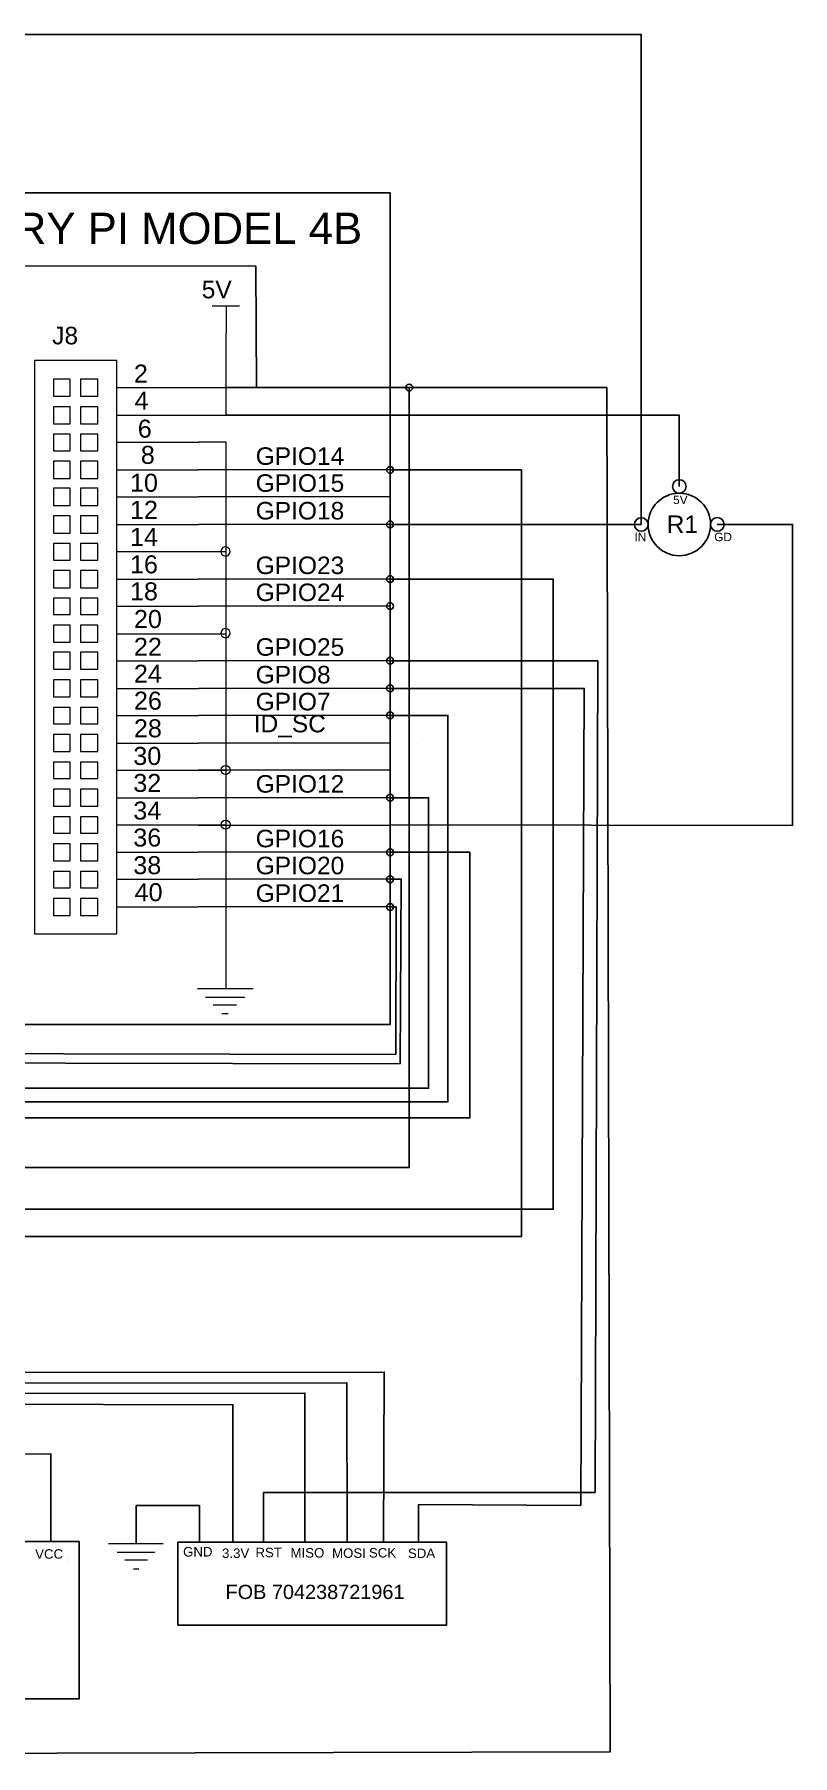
# Model space of a CAD drawing. Header units: millimetres. Extents: x 0.94 to 6.69, y 0.64 to 5.
# Drawn here: x 4.77 to 6.688, y 0.638 to 4.995 of the extents above; entities that cross this region are included whole.
import ezdxf

# ---------------------------------------------------------------- set-up
doc = ezdxf.new("R2010")
doc.units = ezdxf.units.MM
for name, color, linetype in [('Component', 10, 'Continuous'), ('PDF_Geometry', 7, 'Continuous'), ('PDF_Solid Fills', 7, 'Continuous'), ('PDF_Text', 7, 'Continuous'), ('Wire', 250, 'Continuous')]:
    doc.layers.add(name, color=color, linetype=linetype)
doc.styles.add('PDF F1', font='Arial.ttf')

msp = doc.modelspace()

# ---------------------------------------------------------------- linework, layer by layer
at = {"layer": 'Component'}
for points in [[(4.0856, 4.594), (5.6697, 4.594), (5.6697, 2.4883), (4.0856, 2.4883)], [(4.3759, 1.1796), (4.8828, 1.1796), (4.8828, 0.7812), (4.3759, 0.7812)], [(5.1327, 1.1783), (5.8124, 1.178), (5.8124, 0.9676), (5.1327, 0.9679)]]:
    msp.add_lwpolyline(points, close=True, dxfattribs=at)
for centre, radius in [((6.4015, 3.8509), 0.0172), ((6.4015, 3.7547), 0.0791), ((6.3052, 3.7546), 0.0172), ((6.4977, 3.7547), 0.0172)]:
    msp.add_circle(centre, radius, dxfattribs=at)
at = {"layer": 'PDF_Geometry', "lineweight": 20}
for points in [[(5.2197, 4.3079), (5.288, 4.3079)], [(5.2547, 4.3079), (5.2547, 4.2396)], [(4.978, 4.1013), (5.1847, 4.1013)], [(4.978, 4.0313), (5.1847, 4.0313)], [(4.978, 3.9629), (5.1847, 3.9629)], [(4.978, 3.8929), (5.1847, 3.8929)], [(4.978, 3.8246), (5.1847, 3.8246)], [(4.978, 3.7546), (5.1847, 3.7546)], [(4.978, 3.6863), (5.1847, 3.6863)], [(4.978, 3.6163), (5.1847, 3.6163)], [(4.978, 3.5479), (5.1847, 3.5479)], [(4.978, 3.4779), (5.1847, 3.4779)], [(4.978, 3.4096), (5.1847, 3.4096)], [(4.978, 3.3396), (5.1847, 3.3396)], [(4.978, 3.2713), (5.1847, 3.2713)], [(4.978, 3.2013), (5.1847, 3.2013)], [(4.978, 3.1329), (5.1847, 3.1329)], [(4.978, 3.0629), (5.1847, 3.0629)], [(4.978, 2.9946), (5.1847, 2.9946)], [(4.978, 2.9246), (5.1847, 2.9246)], [(4.978, 2.8563), (5.1847, 2.8563)], [(4.978, 2.7863), (5.1847, 2.7863)], [(5.1822, 2.5796), (5.3205, 2.5796)], [(5.2022, 2.5579), (5.2989, 2.5579)], [(5.2789, 2.5379), (5.2222, 2.5379)], [(5.2439, 2.5163), (5.2572, 2.5163)], [(4.9571, 1.1742), (5.0954, 1.1742)], [(4.9787, 1.1525), (5.0737, 1.1525)], [(5.0554, 1.1325), (4.9987, 1.1325)], [(5.0204, 1.1108), (5.0337, 1.1108)]]:
    msp.add_lwpolyline(points, dxfattribs=at)
at = {"layer": 'PDF_Geometry', "color": 236, "lineweight": 20, "true_color": 0x7f003f}
for points in [[(5.1847, 4.1013), (5.2547, 4.1013), (5.2547, 4.2396)], [(5.1847, 4.0313), (5.2547, 4.0313), (5.2547, 4.1013)], [(5.1847, 3.6863), (5.2547, 3.6863), (5.2547, 3.9629), (5.1847, 3.9629)], [(5.6697, 3.8929), (5.1847, 3.8929)], [(5.6697, 3.8246), (5.1847, 3.8246)], [(5.6697, 3.7546), (5.1847, 3.7546)], [(5.1847, 3.4779), (5.2547, 3.4779), (5.2547, 3.6863)], [(5.6697, 3.6163), (5.1847, 3.6163)], [(5.6697, 3.5479), (5.1847, 3.5479)], [(5.1847, 3.1329), (5.2547, 3.1329), (5.2547, 3.4779)], [(5.6697, 3.4096), (5.1847, 3.4096)], [(5.6697, 3.3396), (5.1847, 3.3396)], [(5.6697, 3.2713), (5.1847, 3.2713)], [(5.6697, 3.2013), (5.1847, 3.2013)], [(5.1847, 2.9946), (5.2547, 2.9946), (5.2547, 3.1329)], [(5.6697, 3.1329), (5.1847, 3.1329)], [(5.6697, 3.0629), (5.1847, 3.0629)], [(5.6697, 2.9929), (5.1847, 2.9929)], [(5.2547, 2.5796), (5.2547, 2.9946)], [(5.6697, 2.9246), (5.1847, 2.9246)], [(5.6697, 2.8563), (5.1847, 2.8563)], [(5.6697, 2.7863), (5.1847, 2.7863)]]:
    msp.add_lwpolyline(points, dxfattribs=at)
at = {"layer": 'PDF_Geometry', "lineweight": 20}
for points in [[(4.978, 4.1696), (4.7697, 4.1696), (4.7697, 2.7179), (4.978, 2.7179)], [(4.8597, 4.1229), (4.818, 4.1229), (4.818, 4.0796), (4.8597, 4.0796)], [(4.9297, 4.1229), (4.8864, 4.1229), (4.8864, 4.0796), (4.9297, 4.0796)], [(4.8597, 4.0529), (4.818, 4.0529), (4.818, 4.0096), (4.8597, 4.0096)], [(4.9297, 4.0529), (4.8864, 4.0529), (4.8864, 4.0096), (4.9297, 4.0096)], [(4.8597, 3.9829), (4.818, 3.9829), (4.818, 3.9413), (4.8597, 3.9413)], [(4.9297, 3.9829), (4.8864, 3.9829), (4.8864, 3.9413), (4.9297, 3.9413)], [(4.8597, 3.9146), (4.818, 3.9146), (4.818, 3.8713), (4.8597, 3.8713)], [(4.9297, 3.9146), (4.8864, 3.9146), (4.8864, 3.8713), (4.9297, 3.8713)], [(4.8597, 3.8463), (4.818, 3.8463), (4.818, 3.8029), (4.8597, 3.8029)], [(4.9297, 3.8463), (4.8864, 3.8463), (4.8864, 3.8029), (4.9297, 3.8029)], [(4.8597, 3.7763), (4.818, 3.7763), (4.818, 3.7329), (4.8597, 3.7329)], [(4.9297, 3.7763), (4.8864, 3.7763), (4.8864, 3.7329), (4.9297, 3.7329)], [(4.8597, 3.7063), (4.818, 3.7063), (4.818, 3.6646), (4.8597, 3.6646)], [(4.9297, 3.7063), (4.8864, 3.7063), (4.8864, 3.6646), (4.9297, 3.6646)], [(5.253, 3.6979), (5.2464, 3.6963), (5.243, 3.6913), (5.2414, 3.6863), (5.243, 3.6796), (5.248, 3.6763), (5.253, 3.6746), (5.2597, 3.6763), (5.263, 3.6813), (5.2647, 3.6863), (5.263, 3.6929), (5.258, 3.6963)], [(5.253, 3.6979), (5.2464, 3.6963), (5.243, 3.6913), (5.2414, 3.6863), (5.243, 3.6796), (5.248, 3.6763), (5.253, 3.6746), (5.2597, 3.6763), (5.263, 3.6813), (5.2647, 3.6863), (5.263, 3.6929), (5.258, 3.6963)], [(4.8597, 3.6379), (4.818, 3.6379), (4.818, 3.5946), (4.8597, 3.5946)], [(4.9297, 3.6379), (4.8864, 3.6379), (4.8864, 3.5946), (4.9297, 3.5946)], [(4.8597, 3.5679), (4.818, 3.5679), (4.818, 3.5263), (4.8597, 3.5263)], [(4.9297, 3.5679), (4.8864, 3.5679), (4.8864, 3.5263), (4.9297, 3.5263)], [(4.8597, 3.4996), (4.818, 3.4996), (4.818, 3.4563), (4.8597, 3.4563)], [(4.9297, 3.4996), (4.8864, 3.4996), (4.8864, 3.4563), (4.9297, 3.4563)], [(5.253, 3.4913), (5.2464, 3.4896), (5.243, 3.4846), (5.2414, 3.4796), (5.243, 3.4729), (5.248, 3.4696), (5.253, 3.4679), (5.2597, 3.4696), (5.263, 3.4746), (5.2647, 3.4796), (5.263, 3.4863), (5.258, 3.4896)], [(5.253, 3.4913), (5.2464, 3.4896), (5.243, 3.4846), (5.2414, 3.4796), (5.243, 3.4729), (5.248, 3.4696), (5.253, 3.4679), (5.2597, 3.4696), (5.263, 3.4746), (5.2647, 3.4796), (5.263, 3.4863), (5.258, 3.4896)], [(4.8597, 3.4313), (4.818, 3.4313), (4.818, 3.3879), (4.8597, 3.3879)], [(4.9297, 3.4313), (4.8864, 3.4313), (4.8864, 3.3879), (4.9297, 3.3879)], [(4.8597, 3.3613), (4.818, 3.3613), (4.818, 3.3179), (4.8597, 3.3179)], [(4.9297, 3.3613), (4.8864, 3.3613), (4.8864, 3.3179), (4.9297, 3.3179)], [(4.8597, 3.2913), (4.818, 3.2913), (4.818, 3.2496), (4.8597, 3.2496)], [(4.9297, 3.2913), (4.8864, 3.2913), (4.8864, 3.2496), (4.9297, 3.2496)], [(4.8597, 3.2229), (4.818, 3.2229), (4.818, 3.1796), (4.8597, 3.1796)], [(4.9297, 3.2229), (4.8864, 3.2229), (4.8864, 3.1796), (4.9297, 3.1796)], [(4.8597, 3.1529), (4.818, 3.1529), (4.818, 3.1113), (4.8597, 3.1113)], [(4.9297, 3.1529), (4.8864, 3.1529), (4.8864, 3.1113), (4.9297, 3.1113)], [(4.8597, 3.0846), (4.818, 3.0846), (4.818, 3.0413), (4.8597, 3.0413)], [(4.9297, 3.0846), (4.8864, 3.0846), (4.8864, 3.0413), (4.9297, 3.0413)], [(4.8597, 3.0146), (4.818, 3.0146), (4.818, 2.9729), (4.8597, 2.9729)], [(4.9297, 3.0146), (4.8864, 3.0146), (4.8864, 2.9729), (4.9297, 2.9729)], [(4.8597, 2.9463), (4.818, 2.9463), (4.818, 2.9029), (4.8597, 2.9029)], [(4.9297, 2.9463), (4.8864, 2.9463), (4.8864, 2.9029), (4.9297, 2.9029)], [(4.8597, 2.8763), (4.818, 2.8763), (4.818, 2.8346), (4.8597, 2.8346)], [(4.9297, 2.8763), (4.8864, 2.8763), (4.8864, 2.8346), (4.9297, 2.8346)], [(4.8597, 2.8079), (4.818, 2.8079), (4.818, 2.7646), (4.8597, 2.7646)], [(4.9297, 2.8079), (4.8864, 2.8079), (4.8864, 2.7646), (4.9297, 2.7646)]]:
    msp.add_lwpolyline(points, close=True, dxfattribs=at)
at = {"layer": 'PDF_Geometry', "lineweight": 25}
for points in [[(5.1847, 4.1013), (5.1847, 4.1013), (5.1847, 4.1013)], [(5.1847, 4.1013), (5.1847, 4.1013), (5.1847, 4.1013)], [(5.1847, 4.0996), (5.1847, 4.0996), (5.1847, 4.0996)], [(5.1847, 4.0996), (5.1847, 4.0996), (5.1847, 4.0996)], [(5.1847, 4.0329), (5.1847, 4.0329), (5.1847, 4.0329)], [(5.1847, 4.0329), (5.1847, 4.0329), (5.1847, 4.0329)], [(5.1847, 4.0313), (5.1847, 4.0313), (5.1847, 4.0313)], [(5.1847, 4.0313), (5.1847, 4.0313), (5.1847, 4.0313)], [(5.1847, 3.9629), (5.1847, 3.9629), (5.1847, 3.9629)], [(5.1847, 3.9629), (5.1847, 3.9629), (5.1847, 3.9629)], [(5.1847, 3.9613), (5.1847, 3.9613), (5.1847, 3.9613)], [(5.1847, 3.9613), (5.1847, 3.9613), (5.1847, 3.9613)], [(5.1847, 3.8929), (5.1847, 3.8929), (5.1847, 3.8929)], [(5.1847, 3.8929), (5.1847, 3.8929), (5.1847, 3.8929)], [(5.1847, 3.8246), (5.1847, 3.8246), (5.1847, 3.8246)], [(5.1847, 3.8246), (5.1847, 3.8246), (5.1847, 3.8246)], [(5.1847, 3.8229), (5.1847, 3.8229), (5.1847, 3.8229)], [(5.1847, 3.8229), (5.1847, 3.8229), (5.1847, 3.8229)], [(5.1847, 3.7563), (5.1847, 3.7563), (5.1847, 3.7563)], [(5.1847, 3.7563), (5.1847, 3.7563), (5.1847, 3.7563)], [(5.1847, 3.7546), (5.1847, 3.7546), (5.1847, 3.7546)], [(5.1847, 3.7546), (5.1847, 3.7546), (5.1847, 3.7546)], [(5.1847, 3.6863), (5.1847, 3.6863), (5.1847, 3.6863)], [(5.1847, 3.6863), (5.1847, 3.6863), (5.1847, 3.6863)], [(5.1847, 3.6846), (5.1847, 3.6846), (5.1847, 3.6846)], [(5.1847, 3.6846), (5.1847, 3.6846), (5.1847, 3.6846)], [(5.1847, 3.6163), (5.1847, 3.6163), (5.1847, 3.6163)], [(5.1847, 3.6163), (5.1847, 3.6163), (5.1847, 3.6163)], [(5.1847, 3.5479), (5.1847, 3.5479), (5.1847, 3.5479)], [(5.1847, 3.5479), (5.1847, 3.5479), (5.1847, 3.5479)], [(5.1847, 3.5463), (5.1847, 3.5463), (5.1847, 3.5463)], [(5.1847, 3.5463), (5.1847, 3.5463), (5.1847, 3.5463)], [(5.1847, 3.4779), (5.1847, 3.4779), (5.1847, 3.4779)], [(5.1847, 3.4779), (5.1847, 3.4779), (5.1847, 3.4779)], [(5.1847, 3.4096), (5.1847, 3.4096), (5.1847, 3.4096)], [(5.1847, 3.4096), (5.1847, 3.4096), (5.1847, 3.4096)], [(5.1847, 3.4079), (5.1847, 3.4079), (5.1847, 3.4079)], [(5.1847, 3.4079), (5.1847, 3.4079), (5.1847, 3.4079)], [(5.1847, 3.3396), (5.1847, 3.3396), (5.1847, 3.3396)], [(5.1847, 3.3396), (5.1847, 3.3396), (5.1847, 3.3396)], [(5.1847, 3.2713), (5.1847, 3.2713), (5.1847, 3.2713)], [(5.1847, 3.2713), (5.1847, 3.2713), (5.1847, 3.2713)], [(5.1847, 3.2696), (5.1847, 3.2696), (5.1847, 3.2696)], [(5.1847, 3.2696), (5.1847, 3.2696), (5.1847, 3.2696)], [(5.1847, 3.2013), (5.1847, 3.2013), (5.1847, 3.2013)], [(5.1847, 3.2013), (5.1847, 3.2013), (5.1847, 3.2013)], [(5.738, 3.2013), (5.738, 3.2013), (5.738, 3.2013)], [(5.1847, 3.1329), (5.1847, 3.1329), (5.1847, 3.1329)], [(5.1847, 3.1329), (5.1847, 3.1329), (5.1847, 3.1329)], [(5.1847, 3.1313), (5.1847, 3.1313), (5.1847, 3.1313)], [(5.1847, 3.1313), (5.1847, 3.1313), (5.1847, 3.1313)], [(5.1847, 3.0629), (5.1847, 3.0629), (5.1847, 3.0629)], [(5.1847, 3.0629), (5.1847, 3.0629), (5.1847, 3.0629)], [(5.1847, 2.9946), (5.1847, 2.9946), (5.1847, 2.9946)], [(5.1847, 2.9946), (5.1847, 2.9946), (5.1847, 2.9946)], [(5.1847, 2.9929), (5.1847, 2.9929), (5.1847, 2.9929)], [(5.1847, 2.9929), (5.1847, 2.9929), (5.1847, 2.9929)], [(5.1847, 2.9246), (5.1847, 2.9246), (5.1847, 2.9246)], [(5.1847, 2.9246), (5.1847, 2.9246), (5.1847, 2.9246)], [(5.1847, 2.8563), (5.1847, 2.8563), (5.1847, 2.8563)], [(5.1847, 2.8563), (5.1847, 2.8563), (5.1847, 2.8563)], [(5.1847, 2.8546), (5.1847, 2.8546), (5.1847, 2.8546)], [(5.1847, 2.8546), (5.1847, 2.8546), (5.1847, 2.8546)], [(5.1847, 2.7863), (5.1847, 2.7863), (5.1847, 2.7863)], [(5.1847, 2.7863), (5.1847, 2.7863), (5.1847, 2.7863)], [(5.2572, 2.5179), (5.2572, 2.5179), (5.2572, 2.5179)], [(5.2572, 2.5163), (5.2572, 2.5163), (5.2572, 2.5163)], [(4.856, 1.1342), (4.856, 1.1342), (4.856, 1.1342)], [(4.856, 1.1325), (4.856, 1.1325), (4.856, 1.1325)], [(5.0337, 1.1125), (5.0337, 1.1125), (5.0337, 1.1125)], [(5.0337, 1.1108), (5.0337, 1.1108), (5.0337, 1.1108)]]:
    msp.add_lwpolyline(points, close=True, dxfattribs=at)
at = {"layer": 'PDF_Geometry', "lineweight": 20}
for centre in [(5.2535, 3.133), (5.2535, 3.133), (5.2535, 2.9947), (5.2535, 2.9947)]:
    msp.add_circle(centre, 0.0116, dxfattribs=at)
at = {"layer": 'PDF_Solid Fills', "transparency": 33554559}
for points in [[(5.288, 4.3096), (5.2897, 4.3096), (5.2897, 4.3096)], [(5.288, 4.3096), (5.2897, 4.3079), (5.288, 4.3079)], [(5.288, 4.3096), (5.2897, 4.3096), (5.2897, 4.3079)], [(5.288, 4.3079), (5.2897, 4.3079), (5.2897, 4.3079)], [(5.2547, 4.2396), (5.253, 4.2396), (5.253, 4.2396)], [(5.253, 4.2396), (5.2547, 4.2396), (5.2547, 4.2396)], [(5.253, 4.2396), (5.2547, 4.2379), (5.253, 4.2379)], [(5.253, 4.2396), (5.2547, 4.2396), (5.2547, 4.2379)], [(5.253, 4.2379), (5.2547, 4.2379), (5.2547, 4.2379)], [(5.1847, 4.1013), (5.1864, 4.1013), (5.1864, 4.1013)], [(5.1847, 4.1013), (5.1847, 4.0996), (5.1847, 4.0996)], [(5.1847, 4.1013), (5.1864, 4.1013), (5.1847, 4.0996)], [(5.1847, 4.0329), (5.1864, 4.0313), (5.1847, 4.0313)], [(5.1847, 4.0329), (5.1864, 4.0313), (5.1864, 4.0313)], [(5.1847, 4.0313), (5.1864, 4.0313), (5.1864, 4.0313)], [(5.1847, 4.0313), (5.1864, 4.0313), (5.1864, 4.0313)], [(5.1847, 3.9629), (5.1864, 3.9629), (5.1864, 3.9629)], [(5.1847, 3.9629), (5.1864, 3.9613), (5.1847, 3.9613)], [(5.1847, 3.9629), (5.1864, 3.9629), (5.1864, 3.9613)], [(5.1847, 3.9613), (5.1864, 3.9613), (5.1864, 3.9613)], [(5.1847, 3.8946), (5.1847, 3.8929), (5.1847, 3.8929)], [(5.1847, 3.8929), (5.1864, 3.8929), (5.1864, 3.8929)], [(5.1847, 3.8929), (5.1864, 3.8929), (5.1864, 3.8929)], [(5.1847, 3.8246), (5.1864, 3.8246), (5.1864, 3.8246)], [(5.1847, 3.8246), (5.1847, 3.8229), (5.1847, 3.8229)], [(5.1847, 3.8246), (5.1864, 3.8246), (5.1847, 3.8229)], [(5.1847, 3.7563), (5.1864, 3.7546), (5.1847, 3.7546)], [(5.1847, 3.7563), (5.1864, 3.7546), (5.1864, 3.7546)], [(5.1847, 3.7546), (5.1864, 3.7546), (5.1864, 3.7546)], [(5.1847, 3.7546), (5.1864, 3.7546), (5.1864, 3.7546)], [(5.1847, 3.6863), (5.1864, 3.6863), (5.1864, 3.6863)], [(5.1847, 3.6863), (5.1864, 3.6846), (5.1847, 3.6846)], [(5.1847, 3.6863), (5.1864, 3.6863), (5.1864, 3.6846)], [(5.1847, 3.6846), (5.1864, 3.6846), (5.1864, 3.6846)], [(5.1847, 3.6179), (5.1847, 3.6163), (5.1847, 3.6163)], [(5.1847, 3.6163), (5.1864, 3.6163), (5.1864, 3.6163)], [(5.1847, 3.6163), (5.1864, 3.6163), (5.1864, 3.6163)], [(5.1847, 3.5479), (5.1864, 3.5479), (5.1864, 3.5479)], [(5.1847, 3.5479), (5.1847, 3.5463), (5.1847, 3.5463)], [(5.1847, 3.5479), (5.1864, 3.5479), (5.1847, 3.5463)], [(5.1847, 3.4796), (5.1847, 3.4779), (5.1847, 3.4779)], [(5.1847, 3.4779), (5.1864, 3.4779), (5.1864, 3.4779)], [(5.1847, 3.4779), (5.1864, 3.4779), (5.1864, 3.4779)], [(5.1847, 3.4096), (5.1864, 3.4096), (5.1864, 3.4096)], [(5.1847, 3.4096), (5.1847, 3.4079), (5.1847, 3.4079)], [(5.1847, 3.4096), (5.1864, 3.4096), (5.1847, 3.4079)], [(5.1847, 3.3413), (5.1847, 3.3396), (5.1847, 3.3396)], [(5.1847, 3.3396), (5.1864, 3.3396), (5.1864, 3.3396)], [(5.1847, 3.3396), (5.1864, 3.3396), (5.1864, 3.3396)], [(5.1847, 3.2713), (5.1864, 3.2713), (5.1864, 3.2713)], [(5.1847, 3.2713), (5.1864, 3.2696), (5.1847, 3.2696)], [(5.1847, 3.2713), (5.1864, 3.2713), (5.1864, 3.2696)], [(5.1847, 3.2696), (5.1864, 3.2696), (5.1864, 3.2696)], [(5.1847, 3.2029), (5.1847, 3.2013), (5.1847, 3.2013)], [(5.1847, 3.2013), (5.1864, 3.2013), (5.1864, 3.2013)], [(5.1847, 3.2013), (5.1864, 3.2013), (5.1864, 3.2013)], [(5.738, 3.2029), (5.738, 3.2013), (5.738, 3.2013)], [(5.1847, 3.1329), (5.1864, 3.1329), (5.1864, 3.1329)], [(5.1847, 3.1329), (5.1847, 3.1313), (5.1847, 3.1313)], [(5.1847, 3.1329), (5.1864, 3.1329), (5.1847, 3.1313)], [(5.1847, 3.0646), (5.1847, 3.0629), (5.1847, 3.0629)], [(5.1847, 3.0629), (5.1864, 3.0629), (5.1864, 3.0629)], [(5.1847, 3.0629), (5.1864, 3.0629), (5.1864, 3.0629)], [(5.1847, 2.9946), (5.1864, 2.9946), (5.1864, 2.9946)], [(5.1847, 2.9946), (5.1864, 2.9929), (5.1847, 2.9929)], [(5.1847, 2.9946), (5.1864, 2.9946), (5.1864, 2.9929)], [(5.1847, 2.9929), (5.1864, 2.9929), (5.1864, 2.9929)], [(5.1847, 2.9263), (5.1847, 2.9246), (5.1847, 2.9246)], [(5.1847, 2.9246), (5.1864, 2.9246), (5.1864, 2.9246)], [(5.1847, 2.9246), (5.1864, 2.9246), (5.1864, 2.9246)], [(5.1847, 2.8563), (5.1864, 2.8563), (5.1864, 2.8563)], [(5.1847, 2.8563), (5.1847, 2.8546), (5.1847, 2.8546)], [(5.1847, 2.8563), (5.1864, 2.8563), (5.1847, 2.8546)], [(5.1847, 2.7879), (5.1847, 2.7863), (5.1847, 2.7863)], [(5.1847, 2.7863), (5.1864, 2.7863), (5.1864, 2.7863)], [(5.1847, 2.7863), (5.1864, 2.7863), (5.1864, 2.7863)], [(5.2222, 2.5396), (5.2239, 2.5379), (5.2222, 2.5379)], [(5.2222, 2.5379), (5.2239, 2.5379), (5.2239, 2.5379)], [(5.2572, 2.5179), (5.2572, 2.5163), (5.2572, 2.5163)], [(4.9526, 1.1742), (4.9543, 1.1742), (4.9543, 1.1742)], [(4.9526, 1.1742), (4.9543, 1.1742), (4.9543, 1.1742)], [(5.0737, 1.1542), (5.0754, 1.1525), (5.0737, 1.1525)], [(5.0737, 1.1525), (5.0754, 1.1525), (5.0754, 1.1525)], [(4.856, 1.1325), (4.8576, 1.1325), (4.8576, 1.1325)], [(5.0337, 1.1125), (5.0337, 1.1108), (5.0321, 1.1108)], [(5.0321, 1.1108), (5.0337, 1.1108), (5.0337, 1.1108)], [(5.0321, 1.1108), (5.0337, 1.1108), (5.0337, 1.1108)], [(5.0337, 1.1125), (5.0337, 1.1108), (5.0337, 1.1108)]]:
    msp.add_solid(points, dxfattribs=at)
at = {"layer": 'PDF_Solid Fills', "color": 236, "true_color": 0x7f003f, "transparency": 33554559}
for points in [[(5.2547, 4.2396), (5.253, 4.2396), (5.253, 4.2396)], [(5.253, 4.2396), (5.2547, 4.2396), (5.2547, 4.2396)], [(5.253, 4.2396), (5.2547, 4.2379), (5.253, 4.2379)], [(5.253, 4.2396), (5.2547, 4.2396), (5.2547, 4.2379)], [(5.253, 4.2379), (5.2547, 4.2379), (5.2547, 4.2379)], [(5.1847, 4.1013), (5.1864, 4.1013), (5.1864, 4.1013)], [(5.1847, 4.1013), (5.1847, 4.0996), (5.1847, 4.0996)], [(5.1847, 4.1013), (5.1864, 4.1013), (5.1847, 4.0996)], [(5.2547, 4.1013), (5.253, 4.1013), (5.253, 4.1013)], [(5.253, 4.1013), (5.2547, 4.1013), (5.2547, 4.1013)], [(5.253, 4.1013), (5.2547, 4.0996), (5.253, 4.0996)], [(5.253, 4.1013), (5.2547, 4.1013), (5.2547, 4.0996)], [(5.253, 4.0996), (5.2547, 4.0996), (5.2547, 4.0996)], [(5.1847, 4.0329), (5.1864, 4.0313), (5.1847, 4.0313)], [(5.1847, 4.0329), (5.1864, 4.0313), (5.1864, 4.0313)], [(5.1847, 4.0313), (5.1864, 4.0313), (5.1864, 4.0313)], [(5.1847, 4.0313), (5.1864, 4.0313), (5.1864, 4.0313)], [(5.1847, 3.9629), (5.1864, 3.9629), (5.1864, 3.9629)], [(5.1847, 3.9629), (5.1864, 3.9613), (5.1847, 3.9613)], [(5.1847, 3.9629), (5.1864, 3.9629), (5.1864, 3.9613)], [(5.1847, 3.9613), (5.1864, 3.9613), (5.1864, 3.9613)], [(5.2547, 3.9629), (5.253, 3.9629), (5.253, 3.9629)], [(5.253, 3.9629), (5.2547, 3.9629), (5.2547, 3.9629)], [(5.253, 3.9629), (5.2547, 3.9613), (5.253, 3.9613)], [(5.253, 3.9629), (5.2547, 3.9629), (5.2547, 3.9613)], [(5.253, 3.9613), (5.2547, 3.9613), (5.2547, 3.9613)], [(5.1847, 3.8946), (5.1847, 3.8929), (5.1847, 3.8929)], [(5.1847, 3.8929), (5.1864, 3.8929), (5.1864, 3.8929)], [(5.1847, 3.8929), (5.1864, 3.8929), (5.1864, 3.8929)], [(5.1847, 3.8246), (5.1864, 3.8246), (5.1864, 3.8246)], [(5.1847, 3.8246), (5.1847, 3.8229), (5.1847, 3.8229)], [(5.1847, 3.8246), (5.1864, 3.8246), (5.1847, 3.8229)], [(5.1847, 3.7563), (5.1864, 3.7546), (5.1847, 3.7546)], [(5.1847, 3.7563), (5.1864, 3.7546), (5.1864, 3.7546)], [(5.1847, 3.7546), (5.1864, 3.7546), (5.1864, 3.7546)], [(5.1847, 3.7546), (5.1864, 3.7546), (5.1864, 3.7546)], [(5.1847, 3.6863), (5.1864, 3.6863), (5.1864, 3.6863)], [(5.1847, 3.6863), (5.1864, 3.6846), (5.1847, 3.6846)], [(5.1847, 3.6863), (5.1864, 3.6863), (5.1864, 3.6846)], [(5.1847, 3.6846), (5.1864, 3.6846), (5.1864, 3.6846)], [(5.2547, 3.6863), (5.253, 3.6863), (5.253, 3.6863)], [(5.253, 3.6863), (5.2547, 3.6863), (5.2547, 3.6863)], [(5.253, 3.6863), (5.2547, 3.6846), (5.253, 3.6846)], [(5.253, 3.6863), (5.2547, 3.6863), (5.2547, 3.6846)], [(5.253, 3.6846), (5.2547, 3.6846), (5.2547, 3.6846)], [(5.1847, 3.6179), (5.1847, 3.6163), (5.1847, 3.6163)], [(5.1847, 3.6163), (5.1864, 3.6163), (5.1864, 3.6163)], [(5.1847, 3.6163), (5.1864, 3.6163), (5.1864, 3.6163)], [(5.1847, 3.5479), (5.1864, 3.5479), (5.1864, 3.5479)], [(5.1847, 3.5479), (5.1847, 3.5463), (5.1847, 3.5463)], [(5.1847, 3.5479), (5.1864, 3.5479), (5.1847, 3.5463)], [(5.1847, 3.4796), (5.1847, 3.4779), (5.1847, 3.4779)], [(5.1847, 3.4779), (5.1864, 3.4779), (5.1864, 3.4779)], [(5.1847, 3.4779), (5.1864, 3.4779), (5.1864, 3.4779)], [(5.2547, 3.4796), (5.2547, 3.4779), (5.253, 3.4779)], [(5.253, 3.4779), (5.2547, 3.4779), (5.2547, 3.4779)], [(5.1847, 3.4096), (5.1864, 3.4096), (5.1864, 3.4096)], [(5.1847, 3.4096), (5.1847, 3.4079), (5.1847, 3.4079)], [(5.1847, 3.4096), (5.1864, 3.4096), (5.1847, 3.4079)], [(5.1847, 3.3413), (5.1847, 3.3396), (5.1847, 3.3396)], [(5.1847, 3.3396), (5.1864, 3.3396), (5.1864, 3.3396)], [(5.1847, 3.3396), (5.1864, 3.3396), (5.1864, 3.3396)], [(5.1847, 3.2713), (5.1864, 3.2713), (5.1864, 3.2713)], [(5.1847, 3.2713), (5.1864, 3.2696), (5.1847, 3.2696)], [(5.1847, 3.2713), (5.1864, 3.2713), (5.1864, 3.2696)], [(5.1847, 3.2696), (5.1864, 3.2696), (5.1864, 3.2696)], [(5.1847, 3.2029), (5.1847, 3.2013), (5.1847, 3.2013)], [(5.1847, 3.2013), (5.1864, 3.2013), (5.1864, 3.2013)], [(5.1847, 3.2013), (5.1864, 3.2013), (5.1864, 3.2013)], [(5.1847, 3.1329), (5.1864, 3.1329), (5.1864, 3.1329)], [(5.1847, 3.1329), (5.1847, 3.1313), (5.1847, 3.1313)], [(5.1847, 3.1329), (5.1864, 3.1329), (5.1847, 3.1313)], [(5.2547, 3.1329), (5.253, 3.1329), (5.253, 3.1329)], [(5.253, 3.1329), (5.2547, 3.1329), (5.2547, 3.1329)], [(5.253, 3.1329), (5.2547, 3.1313), (5.253, 3.1313)], [(5.253, 3.1329), (5.2547, 3.1329), (5.2547, 3.1313)], [(5.253, 3.1313), (5.2547, 3.1313), (5.2547, 3.1313)], [(5.1847, 3.0646), (5.1847, 3.0629), (5.1847, 3.0629)], [(5.1847, 3.0629), (5.1864, 3.0629), (5.1864, 3.0629)], [(5.1847, 3.0629), (5.1864, 3.0629), (5.1864, 3.0629)], [(5.1847, 2.9946), (5.1864, 2.9946), (5.1864, 2.9946)], [(5.1847, 2.9946), (5.1864, 2.9929), (5.1847, 2.9929)], [(5.1847, 2.9946), (5.1864, 2.9946), (5.1864, 2.9929)], [(5.1847, 2.9929), (5.1864, 2.9929), (5.1864, 2.9929)], [(5.2547, 2.9946), (5.253, 2.9946), (5.253, 2.9946)], [(5.253, 2.9946), (5.2547, 2.9946), (5.2547, 2.9946)], [(5.253, 2.9946), (5.2547, 2.9929), (5.253, 2.9929)], [(5.253, 2.9946), (5.2547, 2.9946), (5.2547, 2.9929)], [(5.253, 2.9929), (5.2547, 2.9929), (5.2547, 2.9929)], [(5.1847, 2.9263), (5.1847, 2.9246), (5.1847, 2.9246)], [(5.1847, 2.9246), (5.1864, 2.9246), (5.1864, 2.9246)], [(5.1847, 2.9246), (5.1864, 2.9246), (5.1864, 2.9246)], [(5.1847, 2.8563), (5.1864, 2.8563), (5.1864, 2.8563)], [(5.1847, 2.8563), (5.1847, 2.8546), (5.1847, 2.8546)], [(5.1847, 2.8563), (5.1864, 2.8563), (5.1847, 2.8546)], [(5.1847, 2.7879), (5.1847, 2.7863), (5.1847, 2.7863)], [(5.1847, 2.7863), (5.1864, 2.7863), (5.1864, 2.7863)], [(5.1847, 2.7863), (5.1864, 2.7863), (5.1864, 2.7863)]]:
    msp.add_solid(points, dxfattribs=at)
at = {"layer": 'Wire'}
msp.add_line((5.6697, 2.7863), (5.6847, 2.7863), dxfattribs=at)
for points in [[(1.42, 4.5827), (2.3516, 4.5837), (2.3516, 4.9954), (6.3052, 4.9954), (6.3052, 3.7546)], [(2.6418, 4.6108), (2.6418, 4.4094), (5.3299, 4.4089), (5.3316, 4.1008)], [(2.1731, 1.1989), (2.1731, 1.2581), (2.3738, 1.2579), (2.3754, 0.6376), (6.2262, 0.6471), (6.2178, 4.1013), (5.718, 4.1013)], [(5.2547, 4.0313), (6.4015, 4.0313), (6.4015, 3.8509)], [(3.1974, 0.9503), (3.1974, 1.9518), (6.0018, 1.9518), (6.0018, 3.8929), (5.6697, 3.8929)], [(6.4977, 3.7547), (6.6881, 3.7547), (6.6881, 2.9929), (5.6697, 2.9946)], [(5.6697, 3.7546), (6.3052, 3.7546)], [(1.4194, 3.6697), (2.7506, 3.6707), (2.7506, 2.2522), (5.8717, 2.2522), (5.8717, 2.9246), (5.6697, 2.9246)], [(1.4211, 3.4708), (3.3436, 3.4717), (3.3436, 2.021), (6.0824, 2.021), (6.0824, 3.6163), (5.6697, 3.6163)], [(5.2721, 1.1782), (5.2718, 1.526), (3.9605, 1.5288), (3.9691, 3.5479), (4.0856, 3.5479)], [(5.5609, 1.1781), (5.5606, 1.581), (4.0205, 1.5809), (4.0205, 3.4779), (4.078, 3.4779)], [(5.4543, 1.1781), (5.4543, 1.5555), (3.9898, 1.554), (3.9955, 3.4096), (4.078, 3.4096)], [(5.6697, 3.4096), (6.1951, 3.4096), (6.1885, 1.3041), (5.3497, 1.3041), (5.3497, 1.1782)], [(5.6533, 1.178), (5.6548, 1.6087), (4.0705, 1.6077), (4.0654, 3.3389)], [(5.6697, 3.3396), (6.1609, 3.3396), (6.152, 1.2712), (5.7414, 1.2733), (5.7413, 1.178)], [(1.428, 2.6427), (2.1361, 2.6443), (2.135, 2.2927), (5.8162, 2.2927), (5.8162, 3.2713), (5.6697, 3.2713)], [(5.6847, 2.7863), (5.684, 2.4126), (2.322, 2.4197), (2.3205, 3.0144), (2.1204, 3.0139), (2.1157, 3.2539), (1.4246, 3.253)], [(5.6697, 3.0629), (5.7669, 3.0629), (5.7669, 2.3273), (5.0215, 2.3273), (2.1597, 2.3273), (2.1597, 2.8425), (1.4263, 2.8416)], [(5.6697, 2.8563), (5.6978, 2.8568), (5.695, 2.3894), (2.3043, 2.3962), (2.3047, 2.9897), (2.0926, 2.9897), (2.0926, 3.0549), (1.4263, 3.0541)]]:
    msp.add_lwpolyline(points, dxfattribs=at)
at = {"layer": 'Wire', "lineweight": 25}
for points in [[(3.873, 2.1263), (5.718, 2.1263), (5.718, 4.1013), (5.2547, 4.1013)], [(4.8114, 1.3363), (4.8114, 1.4013), (3.9217, 1.3936), (3.915, 4.1085), (4.4247, 4.0996)], [(4.8114, 1.1796), (4.8114, 1.3363)], [(5.1876, 1.1775), (5.1876, 1.2708), (5.0271, 1.2708), (5.0271, 1.1742)]]:
    msp.add_lwpolyline(points, dxfattribs=at)
at = {"layer": 'Wire', "lineweight": 20}
for points in [[(5.1847, 2.5796), (5.323, 2.5796)], [(5.2064, 2.5579), (5.3014, 2.5579)], [(5.2814, 2.5379), (5.2264, 2.5379)], [(5.248, 2.5163), (5.2597, 2.5163)]]:
    msp.add_lwpolyline(points, dxfattribs=at)
at = {"layer": 'Wire', "lineweight": 25}
for points in [[(5.323, 2.5796), (5.323, 2.5796), (5.323, 2.5796)], [(5.323, 2.5779), (5.323, 2.5779), (5.323, 2.5779)], [(5.3014, 2.5579), (5.3014, 2.5579), (5.3014, 2.5579)], [(5.3014, 2.5563), (5.3014, 2.5563), (5.3014, 2.5563)]]:
    msp.add_lwpolyline(points, close=True, dxfattribs=at)
at = {"layer": 'Wire'}
for centre in [(5.718, 4.1013), (5.6697, 3.8929), (5.6697, 3.7546), (5.6697, 3.6163), (5.6697, 3.5479), (5.6697, 3.4096), (5.6697, 3.3396), (5.6697, 3.2713), (5.6697, 3.0629), (5.6697, 2.9246), (5.6697, 2.8563), (5.6697, 2.7863)]:
    msp.add_circle(centre, 0.0087, dxfattribs=at)
at = {"layer": 'Wire', "transparency": 33554559}
for points in [[(5.323, 2.5796), (5.323, 2.5779), (5.323, 2.5779)], [(5.2264, 2.5379), (5.2247, 2.5379), (5.2247, 2.5379)], [(5.2247, 2.5379), (5.2264, 2.5379), (5.2264, 2.5379)], [(5.2247, 2.5379), (5.2264, 2.5379), (5.2264, 2.5363)], [(5.2247, 2.5379), (5.2264, 2.5379), (5.2264, 2.5379)], [(5.3014, 2.5579), (5.303, 2.5579), (5.303, 2.5579)], [(5.3014, 2.5579), (5.3014, 2.5563), (5.3014, 2.5563)], [(5.3014, 2.5579), (5.303, 2.5579), (5.3014, 2.5563)], [(5.2597, 2.5163), (5.2614, 2.5163), (5.2614, 2.5163)]]:
    msp.add_solid(points, dxfattribs=at)

# ---------------------------------------------------------------- texts
at = {"layer": 'PDF_Text', "attachment_point": 4, "style": 'PDF F1'}
for s, insert, char_height in [('RASPBERRY PI MODEL 4B', (4.1913, 4.504), 0.079201), ('5V', (5.193, 4.3492), 0.0444), ('2', (5.0214, 4.1367), 0.0456), ('4', (5.0231, 4.0684), 0.0456), ('6', (5.0311, 3.997), 0.0456), ('8', (5.0389, 3.9306), 0.0456), ('GPIO14', (5.3296, 3.9275), 0.0444), ('10', (5.0114, 3.86), 0.0456), ('GPIO15', (5.3296, 3.8592), 0.0444), ('12', (5.0114, 3.7917), 0.0456), ('GPIO18', (5.3296, 3.7892), 0.0444), ('5V', (6.386, 3.8169), 0.02135), ('R1', (6.3696, 3.7552), 0.0444), ('14', (5.0114, 3.7233), 0.0456), ('IN', (6.2881, 3.723), 0.02135), ('GD', (6.4899, 3.723), 0.02135), ('16', (5.0114, 3.6534), 0.0456), ('GPIO23', (5.3296, 3.6509), 0.0444), ('18', (5.0114, 3.585), 0.0456), ('GPIO24', (5.3296, 3.5826), 0.0444), ('20', (5.0214, 3.515), 0.0456), ('22', (5.0214, 3.445), 0.0456), ('GPIO25', (5.3296, 3.4442), 0.0444), ('24', (5.0214, 3.3767), 0.0456), ('GPIO8', (5.3296, 3.3742), 0.0444), ('26', (5.0214, 3.3083), 0.0456), ('GPIO7', (5.3296, 3.3059), 0.0444), ('ID_SC', (5.3246, 3.2442), 0.0444), ('28', (5.0214, 3.2383), 0.0456), ('30', (5.0198, 3.1683), 0.0456), ('32', (5.0198, 3.1), 0.0456), ('GPIO12', (5.3296, 3.0976), 0.0444), ('34', (5.0198, 3.03), 0.0456), ('36', (5.0198, 2.9617), 0.0456), ('GPIO16', (5.3296, 2.9592), 0.0444), ('38', (5.0198, 2.8917), 0.0456), ('GPIO20', (5.3296, 2.8909), 0.0444), ('40', (5.0231, 2.8233), 0.0456), ('GPIO21', (5.3296, 2.8209), 0.0444), ('VCC', (4.7715, 1.1479), 0.024), ('GND', (5.1458, 1.1535), 0.024), ('3.3V', (5.2444, 1.1498), 0.024), ('RST', (5.3289, 1.1516), 0.024), ('MISO', (5.4177, 1.1509), 0.024), ('MOSI', (5.5228, 1.1501), 0.024), ('SCK', (5.6161, 1.1509), 0.024), ('SDA', (5.7148, 1.1497), 0.024), ('FOB 704238721961', (5.2532, 1.0518), 0.035999)]:
    msp.add_mtext(s, dxfattribs=dict(at, insert=insert, char_height=char_height))
at = {"layer": 'PDF_Text', "color": 176, "true_color": 0x00007f, "insert": (4.8146, 4.2326), "char_height": 0.0444, "attachment_point": 4, "style": 'PDF F1'}
msp.add_mtext('J8', dxfattribs=at)

doc.saveas('drawing.dxf')
